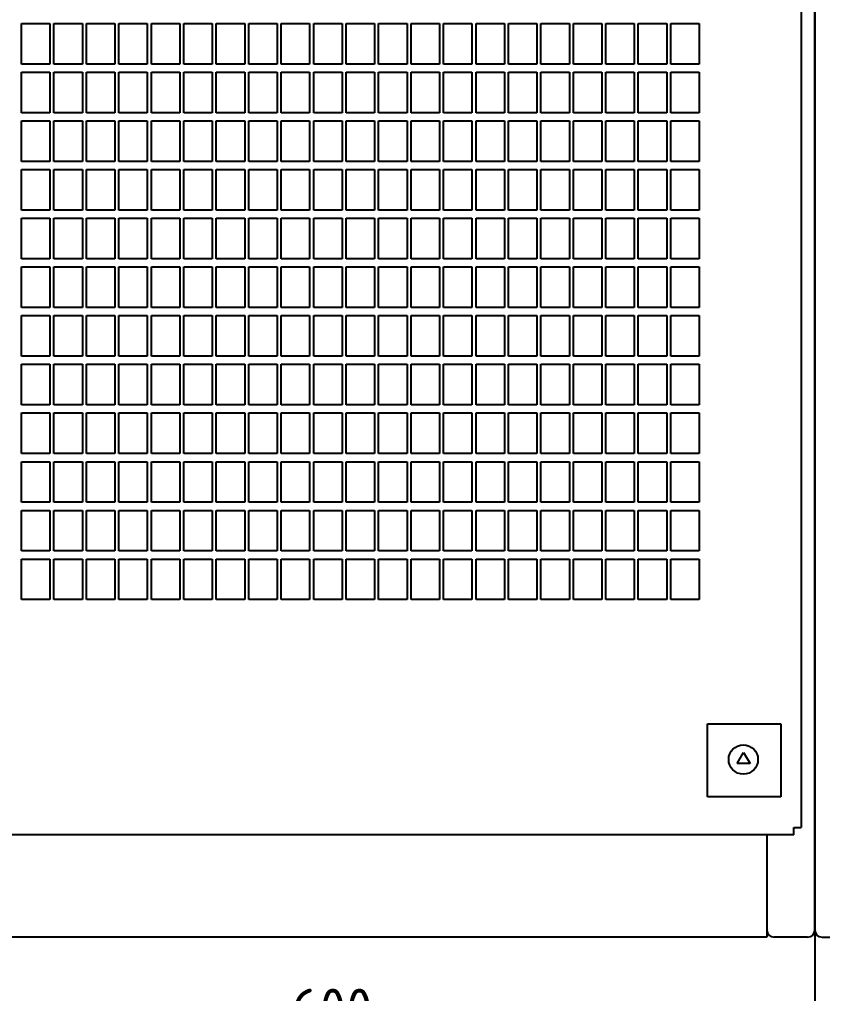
# Model space of a CAD drawing. Header units: inches. Extents: x 0 to 420, y 0 to 297.
# Drawn here: x 115.91 to 155.49, y 102.15 to 150.17 of the extents above; entities that cross this region are included whole.
import ezdxf
from ezdxf.enums import TextEntityAlignment as Align

# ---------------------------------------------------------------- set-up
doc = ezdxf.new("R2010")
doc.units = ezdxf.units.IN
doc.layers.add('Default', color=7, linetype='Continuous')
doc.layers.add('DV1_Default', color=7, linetype='Continuous')
doc.styles.add('SEACAD_seiso_ttf', font='seiso.ttf', dxfattribs={"height": 2})
doc.dimstyles.new('ISO', dxfattribs={"dimtxt": 2, "dimasz": 2, "dimexe": 1, "dimexo": 0, "dimgap": 1, "dimtad": 1, "dimlfac": 12.5, "dimtxsty": 'SEACAD_seiso_ttf', "dimblk1": '_SE_FILLED', "dimblk2": '_SE_FILLED', "dimsah": 1, "dimcen": 1, "dimclrd": 7, "dimclre": 7, "dimclrt": 7, "dimadec": 0, "dimazin": 0, "dimtfac": 1, "dimtmove": 0, "dimatfit": 3, "dimfxl": 1, "dimtolj": 1, "dimarcsym": 0})

# ---------------------------------------------------------------- blocks, each defined once
blk = doc.blocks.new('SE')
at = {"layer": 'Default', "color": 7, "linetype": 'Continuous', "ltscale": 25.4}
for p, q in [((149.818, 111.84), (149.818, 115.449)), ((149.818, 115.449), (153.428, 115.449)), ((153.428, 115.449), (153.428, 111.84)), ((151.275, 113.484), (151.595, 114.032)), ((151.595, 114.032), (151.919, 113.484)), ((151.919, 113.484), (151.275, 113.484)), ((153.428, 111.84), (149.818, 111.84))]:
    blk.add_line(p, q, dxfattribs=at)
blk.add_circle((151.584, 113.683), 0.722, dxfattribs=at)
at = {"layer": 'DV1_Default', "color": 7, "linetype": 'Continuous', "ltscale": 25.4}
for p, q in [((155.109, 105.286), (155.109, 280.566)), ((155.109, 280.566), (155.109, 105.286)), ((154.429, 275.526), (154.429, 110.326)), ((155.109, 105.286), (155.109, 264.566)), ((116.009, 149.966), (117.409, 149.966)), ((116.009, 147.966), (116.009, 149.966)), ((117.409, 149.966), (117.409, 147.966)), ((117.609, 149.966), (119.009, 149.966)), ((117.609, 147.966), (117.609, 149.966)), ((119.009, 149.966), (119.009, 147.966)), ((119.209, 149.966), (120.609, 149.966)), ((119.209, 147.966), (119.209, 149.966)), ((120.609, 149.966), (120.609, 147.966)), ((120.809, 149.966), (122.209, 149.966)), ((120.809, 147.966), (120.809, 149.966)), ((122.209, 149.966), (122.209, 147.966)), ((122.409, 149.966), (123.809, 149.966)), ((122.409, 147.966), (122.409, 149.966)), ((123.809, 149.966), (123.809, 147.966)), ((124.009, 149.966), (125.409, 149.966)), ((124.009, 147.966), (124.009, 149.966)), ((125.409, 149.966), (125.409, 147.966)), ((125.609, 149.966), (127.009, 149.966)), ((125.609, 147.966), (125.609, 149.966)), ((127.009, 149.966), (127.009, 147.966)), ((127.209, 149.966), (128.609, 149.966)), ((127.209, 147.966), (127.209, 149.966)), ((128.609, 149.966), (128.609, 147.966)), ((128.809, 149.966), (130.209, 149.966)), ((128.809, 147.966), (128.809, 149.966)), ((130.209, 149.966), (130.209, 147.966)), ((130.409, 149.966), (131.809, 149.966)), ((130.409, 147.966), (130.409, 149.966)), ((131.809, 149.966), (131.809, 147.966)), ((132.009, 149.966), (133.409, 149.966)), ((132.009, 147.966), (132.009, 149.966)), ((133.409, 149.966), (133.409, 147.966)), ((133.609, 149.966), (135.009, 149.966)), ((133.609, 147.966), (133.609, 149.966)), ((135.009, 149.966), (135.009, 147.966)), ((135.209, 149.966), (136.609, 149.966)), ((135.209, 147.966), (135.209, 149.966)), ((136.609, 149.966), (136.609, 147.966)), ((136.809, 149.966), (138.209, 149.966)), ((136.809, 147.966), (136.809, 149.966)), ((138.209, 149.966), (138.209, 147.966)), ((138.409, 149.966), (139.809, 149.966)), ((138.409, 147.966), (138.409, 149.966)), ((139.809, 149.966), (139.809, 147.966)), ((140.009, 149.966), (141.409, 149.966)), ((140.009, 147.966), (140.009, 149.966)), ((141.409, 149.966), (141.409, 147.966)), ((141.609, 149.966), (143.009, 149.966)), ((141.609, 147.966), (141.609, 149.966)), ((143.009, 149.966), (143.009, 147.966)), ((143.209, 149.966), (144.609, 149.966)), ((143.209, 147.966), (143.209, 149.966)), ((144.609, 149.966), (144.609, 147.966)), ((144.809, 149.966), (146.209, 149.966)), ((144.809, 147.966), (144.809, 149.966)), ((146.209, 149.966), (146.209, 147.966)), ((146.409, 149.966), (147.809, 149.966)), ((146.409, 147.966), (146.409, 149.966)), ((147.809, 149.966), (147.809, 147.966)), ((148.009, 149.966), (149.409, 149.966)), ((148.009, 147.966), (148.009, 149.966)), ((149.409, 149.966), (149.409, 147.966)), ((117.409, 147.966), (116.009, 147.966)), ((119.009, 147.966), (117.609, 147.966)), ((120.609, 147.966), (119.209, 147.966)), ((122.209, 147.966), (120.809, 147.966)), ((123.809, 147.966), (122.409, 147.966)), ((125.409, 147.966), (124.009, 147.966)), ((127.009, 147.966), (125.609, 147.966)), ((128.609, 147.966), (127.209, 147.966)), ((130.209, 147.966), (128.809, 147.966)), ((131.809, 147.966), (130.409, 147.966)), ((133.409, 147.966), (132.009, 147.966)), ((135.009, 147.966), (133.609, 147.966)), ((136.609, 147.966), (135.209, 147.966)), ((138.209, 147.966), (136.809, 147.966)), ((139.809, 147.966), (138.409, 147.966)), ((141.409, 147.966), (140.009, 147.966)), ((143.009, 147.966), (141.609, 147.966)), ((144.609, 147.966), (143.209, 147.966)), ((146.209, 147.966), (144.809, 147.966)), ((147.809, 147.966), (146.409, 147.966)), ((149.409, 147.966), (148.009, 147.966)), ((116.009, 147.566), (117.409, 147.566)), ((116.009, 145.566), (116.009, 147.566)), ((117.409, 147.566), (117.409, 145.566)), ((117.609, 147.566), (119.009, 147.566)), ((117.609, 145.566), (117.609, 147.566)), ((119.009, 147.566), (119.009, 145.566)), ((119.209, 147.566), (120.609, 147.566)), ((119.209, 145.566), (119.209, 147.566)), ((120.609, 147.566), (120.609, 145.566)), ((120.809, 147.566), (122.209, 147.566)), ((120.809, 145.566), (120.809, 147.566)), ((122.209, 147.566), (122.209, 145.566)), ((122.409, 147.566), (123.809, 147.566)), ((122.409, 145.566), (122.409, 147.566)), ((123.809, 147.566), (123.809, 145.566)), ((124.009, 147.566), (125.409, 147.566)), ((124.009, 145.566), (124.009, 147.566)), ((125.409, 147.566), (125.409, 145.566)), ((125.609, 147.566), (127.009, 147.566)), ((125.609, 145.566), (125.609, 147.566)), ((127.009, 147.566), (127.009, 145.566)), ((127.209, 147.566), (128.609, 147.566)), ((127.209, 145.566), (127.209, 147.566)), ((128.609, 147.566), (128.609, 145.566)), ((128.809, 147.566), (130.209, 147.566)), ((128.809, 145.566), (128.809, 147.566)), ((130.209, 147.566), (130.209, 145.566)), ((130.409, 147.566), (131.809, 147.566)), ((130.409, 145.566), (130.409, 147.566)), ((131.809, 147.566), (131.809, 145.566)), ((132.009, 147.566), (133.409, 147.566)), ((132.009, 145.566), (132.009, 147.566)), ((133.409, 147.566), (133.409, 145.566)), ((133.609, 147.566), (135.009, 147.566)), ((133.609, 145.566), (133.609, 147.566)), ((135.009, 147.566), (135.009, 145.566)), ((135.209, 147.566), (136.609, 147.566)), ((135.209, 145.566), (135.209, 147.566)), ((136.609, 147.566), (136.609, 145.566)), ((136.809, 147.566), (138.209, 147.566)), ((136.809, 145.566), (136.809, 147.566)), ((138.209, 147.566), (138.209, 145.566)), ((138.409, 147.566), (139.809, 147.566)), ((138.409, 145.566), (138.409, 147.566)), ((139.809, 147.566), (139.809, 145.566)), ((140.009, 147.566), (141.409, 147.566)), ((140.009, 145.566), (140.009, 147.566)), ((141.409, 147.566), (141.409, 145.566)), ((141.609, 147.566), (143.009, 147.566)), ((141.609, 145.566), (141.609, 147.566)), ((143.009, 147.566), (143.009, 145.566)), ((143.209, 147.566), (144.609, 147.566)), ((143.209, 145.566), (143.209, 147.566)), ((144.609, 147.566), (144.609, 145.566)), ((144.809, 147.566), (146.209, 147.566)), ((144.809, 145.566), (144.809, 147.566)), ((146.209, 147.566), (146.209, 145.566)), ((146.409, 147.566), (147.809, 147.566)), ((146.409, 145.566), (146.409, 147.566)), ((147.809, 147.566), (147.809, 145.566)), ((148.009, 147.566), (149.409, 147.566)), ((148.009, 145.566), (148.009, 147.566)), ((149.409, 147.566), (149.409, 145.566)), ((117.409, 145.566), (116.009, 145.566)), ((119.009, 145.566), (117.609, 145.566)), ((120.609, 145.566), (119.209, 145.566)), ((122.209, 145.566), (120.809, 145.566)), ((123.809, 145.566), (122.409, 145.566)), ((125.409, 145.566), (124.009, 145.566)), ((127.009, 145.566), (125.609, 145.566)), ((128.609, 145.566), (127.209, 145.566)), ((130.209, 145.566), (128.809, 145.566)), ((131.809, 145.566), (130.409, 145.566)), ((133.409, 145.566), (132.009, 145.566)), ((135.009, 145.566), (133.609, 145.566)), ((136.609, 145.566), (135.209, 145.566)), ((138.209, 145.566), (136.809, 145.566)), ((139.809, 145.566), (138.409, 145.566)), ((141.409, 145.566), (140.009, 145.566)), ((143.009, 145.566), (141.609, 145.566)), ((144.609, 145.566), (143.209, 145.566)), ((146.209, 145.566), (144.809, 145.566)), ((147.809, 145.566), (146.409, 145.566)), ((149.409, 145.566), (148.009, 145.566)), ((116.009, 145.166), (117.409, 145.166)), ((116.009, 143.166), (116.009, 145.166)), ((117.409, 145.166), (117.409, 143.166)), ((117.609, 145.166), (119.009, 145.166)), ((117.609, 143.166), (117.609, 145.166)), ((119.009, 145.166), (119.009, 143.166)), ((119.209, 145.166), (120.609, 145.166)), ((119.209, 143.166), (119.209, 145.166)), ((120.609, 145.166), (120.609, 143.166)), ((120.809, 145.166), (122.209, 145.166)), ((120.809, 143.166), (120.809, 145.166)), ((122.209, 145.166), (122.209, 143.166)), ((122.409, 145.166), (123.809, 145.166)), ((122.409, 143.166), (122.409, 145.166)), ((123.809, 145.166), (123.809, 143.166)), ((124.009, 145.166), (125.409, 145.166)), ((124.009, 143.166), (124.009, 145.166)), ((125.409, 145.166), (125.409, 143.166)), ((125.609, 145.166), (127.009, 145.166)), ((125.609, 143.166), (125.609, 145.166)), ((127.009, 145.166), (127.009, 143.166)), ((127.209, 145.166), (128.609, 145.166)), ((127.209, 143.166), (127.209, 145.166)), ((128.609, 145.166), (128.609, 143.166)), ((128.809, 145.166), (130.209, 145.166)), ((128.809, 143.166), (128.809, 145.166)), ((130.209, 145.166), (130.209, 143.166)), ((130.409, 145.166), (131.809, 145.166)), ((130.409, 143.166), (130.409, 145.166)), ((131.809, 145.166), (131.809, 143.166)), ((132.009, 145.166), (133.409, 145.166)), ((132.009, 143.166), (132.009, 145.166)), ((133.409, 145.166), (133.409, 143.166)), ((133.609, 145.166), (135.009, 145.166)), ((133.609, 143.166), (133.609, 145.166)), ((135.009, 145.166), (135.009, 143.166)), ((135.209, 145.166), (136.609, 145.166)), ((135.209, 143.166), (135.209, 145.166)), ((136.609, 145.166), (136.609, 143.166)), ((136.809, 145.166), (138.209, 145.166)), ((136.809, 143.166), (136.809, 145.166)), ((138.209, 145.166), (138.209, 143.166)), ((138.409, 145.166), (139.809, 145.166)), ((138.409, 143.166), (138.409, 145.166)), ((139.809, 145.166), (139.809, 143.166)), ((140.009, 145.166), (141.409, 145.166)), ((140.009, 143.166), (140.009, 145.166)), ((141.409, 145.166), (141.409, 143.166)), ((141.609, 145.166), (143.009, 145.166)), ((141.609, 143.166), (141.609, 145.166)), ((143.009, 145.166), (143.009, 143.166)), ((143.209, 145.166), (144.609, 145.166)), ((143.209, 143.166), (143.209, 145.166)), ((144.609, 145.166), (144.609, 143.166)), ((144.809, 145.166), (146.209, 145.166)), ((144.809, 143.166), (144.809, 145.166)), ((146.209, 145.166), (146.209, 143.166)), ((146.409, 145.166), (147.809, 145.166)), ((146.409, 143.166), (146.409, 145.166)), ((147.809, 145.166), (147.809, 143.166)), ((148.009, 145.166), (149.409, 145.166)), ((148.009, 143.166), (148.009, 145.166)), ((149.409, 145.166), (149.409, 143.166)), ((117.409, 143.166), (116.009, 143.166)), ((119.009, 143.166), (117.609, 143.166)), ((120.609, 143.166), (119.209, 143.166)), ((122.209, 143.166), (120.809, 143.166)), ((123.809, 143.166), (122.409, 143.166)), ((125.409, 143.166), (124.009, 143.166)), ((127.009, 143.166), (125.609, 143.166)), ((128.609, 143.166), (127.209, 143.166)), ((130.209, 143.166), (128.809, 143.166)), ((131.809, 143.166), (130.409, 143.166)), ((133.409, 143.166), (132.009, 143.166)), ((135.009, 143.166), (133.609, 143.166)), ((136.609, 143.166), (135.209, 143.166)), ((138.209, 143.166), (136.809, 143.166)), ((139.809, 143.166), (138.409, 143.166)), ((141.409, 143.166), (140.009, 143.166)), ((143.009, 143.166), (141.609, 143.166)), ((144.609, 143.166), (143.209, 143.166)), ((146.209, 143.166), (144.809, 143.166)), ((147.809, 143.166), (146.409, 143.166)), ((149.409, 143.166), (148.009, 143.166)), ((116.009, 142.766), (117.409, 142.766)), ((116.009, 140.766), (116.009, 142.766)), ((117.409, 142.766), (117.409, 140.766)), ((117.609, 142.766), (119.009, 142.766)), ((117.609, 140.766), (117.609, 142.766)), ((119.009, 142.766), (119.009, 140.766)), ((119.209, 142.766), (120.609, 142.766)), ((119.209, 140.766), (119.209, 142.766)), ((120.609, 142.766), (120.609, 140.766)), ((120.809, 142.766), (122.209, 142.766)), ((120.809, 140.766), (120.809, 142.766)), ((122.209, 142.766), (122.209, 140.766)), ((122.409, 142.766), (123.809, 142.766)), ((122.409, 140.766), (122.409, 142.766)), ((123.809, 142.766), (123.809, 140.766)), ((124.009, 142.766), (125.409, 142.766)), ((124.009, 140.766), (124.009, 142.766)), ((125.409, 142.766), (125.409, 140.766)), ((125.609, 142.766), (127.009, 142.766)), ((125.609, 140.766), (125.609, 142.766)), ((127.009, 142.766), (127.009, 140.766)), ((127.209, 142.766), (128.609, 142.766)), ((127.209, 140.766), (127.209, 142.766)), ((128.609, 142.766), (128.609, 140.766)), ((128.809, 142.766), (130.209, 142.766)), ((128.809, 140.766), (128.809, 142.766)), ((130.209, 142.766), (130.209, 140.766)), ((130.409, 142.766), (131.809, 142.766)), ((130.409, 140.766), (130.409, 142.766)), ((131.809, 142.766), (131.809, 140.766)), ((132.009, 142.766), (133.409, 142.766)), ((132.009, 140.766), (132.009, 142.766)), ((133.409, 142.766), (133.409, 140.766)), ((133.609, 142.766), (135.009, 142.766)), ((133.609, 140.766), (133.609, 142.766)), ((135.009, 142.766), (135.009, 140.766)), ((135.209, 142.766), (136.609, 142.766)), ((135.209, 140.766), (135.209, 142.766)), ((136.609, 142.766), (136.609, 140.766)), ((136.809, 142.766), (138.209, 142.766)), ((136.809, 140.766), (136.809, 142.766)), ((138.209, 142.766), (138.209, 140.766)), ((138.409, 142.766), (139.809, 142.766)), ((138.409, 140.766), (138.409, 142.766)), ((139.809, 142.766), (139.809, 140.766)), ((140.009, 142.766), (141.409, 142.766)), ((140.009, 140.766), (140.009, 142.766)), ((141.409, 142.766), (141.409, 140.766)), ((141.609, 142.766), (143.009, 142.766)), ((141.609, 140.766), (141.609, 142.766)), ((143.009, 142.766), (143.009, 140.766)), ((143.209, 142.766), (144.609, 142.766)), ((143.209, 140.766), (143.209, 142.766)), ((144.609, 142.766), (144.609, 140.766)), ((144.809, 142.766), (146.209, 142.766)), ((144.809, 140.766), (144.809, 142.766)), ((146.209, 142.766), (146.209, 140.766)), ((146.409, 142.766), (147.809, 142.766)), ((146.409, 140.766), (146.409, 142.766)), ((147.809, 142.766), (147.809, 140.766)), ((148.009, 142.766), (149.409, 142.766)), ((148.009, 140.766), (148.009, 142.766)), ((149.409, 142.766), (149.409, 140.766)), ((117.409, 140.766), (116.009, 140.766)), ((119.009, 140.766), (117.609, 140.766)), ((120.609, 140.766), (119.209, 140.766)), ((122.209, 140.766), (120.809, 140.766)), ((123.809, 140.766), (122.409, 140.766)), ((125.409, 140.766), (124.009, 140.766)), ((127.009, 140.766), (125.609, 140.766)), ((128.609, 140.766), (127.209, 140.766)), ((130.209, 140.766), (128.809, 140.766)), ((131.809, 140.766), (130.409, 140.766)), ((133.409, 140.766), (132.009, 140.766)), ((135.009, 140.766), (133.609, 140.766)), ((136.609, 140.766), (135.209, 140.766)), ((138.209, 140.766), (136.809, 140.766)), ((139.809, 140.766), (138.409, 140.766)), ((141.409, 140.766), (140.009, 140.766)), ((143.009, 140.766), (141.609, 140.766)), ((144.609, 140.766), (143.209, 140.766)), ((146.209, 140.766), (144.809, 140.766)), ((147.809, 140.766), (146.409, 140.766)), ((149.409, 140.766), (148.009, 140.766)), ((116.009, 140.366), (117.409, 140.366)), ((116.009, 138.366), (116.009, 140.366)), ((117.409, 140.366), (117.409, 138.366)), ((117.609, 140.366), (119.009, 140.366)), ((117.609, 138.366), (117.609, 140.366)), ((119.009, 140.366), (119.009, 138.366)), ((119.209, 140.366), (120.609, 140.366)), ((119.209, 138.366), (119.209, 140.366)), ((120.609, 140.366), (120.609, 138.366)), ((120.809, 140.366), (122.209, 140.366)), ((120.809, 138.366), (120.809, 140.366)), ((122.209, 140.366), (122.209, 138.366)), ((122.409, 140.366), (123.809, 140.366)), ((122.409, 138.366), (122.409, 140.366)), ((123.809, 140.366), (123.809, 138.366)), ((124.009, 140.366), (125.409, 140.366)), ((124.009, 138.366), (124.009, 140.366)), ((125.409, 140.366), (125.409, 138.366)), ((125.609, 140.366), (127.009, 140.366)), ((125.609, 138.366), (125.609, 140.366)), ((127.009, 140.366), (127.009, 138.366)), ((127.209, 140.366), (128.609, 140.366)), ((127.209, 138.366), (127.209, 140.366)), ((128.609, 140.366), (128.609, 138.366)), ((128.809, 140.366), (130.209, 140.366)), ((128.809, 138.366), (128.809, 140.366)), ((130.209, 140.366), (130.209, 138.366)), ((130.409, 140.366), (131.809, 140.366)), ((130.409, 138.366), (130.409, 140.366)), ((131.809, 140.366), (131.809, 138.366)), ((132.009, 140.366), (133.409, 140.366)), ((132.009, 138.366), (132.009, 140.366)), ((133.409, 140.366), (133.409, 138.366)), ((133.609, 140.366), (135.009, 140.366)), ((133.609, 138.366), (133.609, 140.366)), ((135.009, 140.366), (135.009, 138.366)), ((135.209, 140.366), (136.609, 140.366)), ((135.209, 138.366), (135.209, 140.366)), ((136.609, 140.366), (136.609, 138.366)), ((136.809, 140.366), (138.209, 140.366)), ((136.809, 138.366), (136.809, 140.366)), ((138.209, 140.366), (138.209, 138.366)), ((138.409, 140.366), (139.809, 140.366)), ((138.409, 138.366), (138.409, 140.366)), ((139.809, 140.366), (139.809, 138.366)), ((140.009, 140.366), (141.409, 140.366)), ((140.009, 138.366), (140.009, 140.366)), ((141.409, 140.366), (141.409, 138.366)), ((141.609, 140.366), (143.009, 140.366)), ((141.609, 138.366), (141.609, 140.366)), ((143.009, 140.366), (143.009, 138.366)), ((143.209, 140.366), (144.609, 140.366)), ((143.209, 138.366), (143.209, 140.366)), ((144.609, 140.366), (144.609, 138.366)), ((144.809, 140.366), (146.209, 140.366)), ((144.809, 138.366), (144.809, 140.366)), ((146.209, 140.366), (146.209, 138.366)), ((146.409, 140.366), (147.809, 140.366)), ((146.409, 138.366), (146.409, 140.366)), ((147.809, 140.366), (147.809, 138.366)), ((148.009, 140.366), (149.409, 140.366)), ((148.009, 138.366), (148.009, 140.366)), ((149.409, 140.366), (149.409, 138.366)), ((117.409, 138.366), (116.009, 138.366)), ((119.009, 138.366), (117.609, 138.366)), ((120.609, 138.366), (119.209, 138.366)), ((122.209, 138.366), (120.809, 138.366)), ((123.809, 138.366), (122.409, 138.366)), ((125.409, 138.366), (124.009, 138.366)), ((127.009, 138.366), (125.609, 138.366)), ((128.609, 138.366), (127.209, 138.366)), ((130.209, 138.366), (128.809, 138.366)), ((131.809, 138.366), (130.409, 138.366)), ((133.409, 138.366), (132.009, 138.366)), ((135.009, 138.366), (133.609, 138.366)), ((136.609, 138.366), (135.209, 138.366)), ((138.209, 138.366), (136.809, 138.366)), ((139.809, 138.366), (138.409, 138.366)), ((141.409, 138.366), (140.009, 138.366)), ((143.009, 138.366), (141.609, 138.366)), ((144.609, 138.366), (143.209, 138.366)), ((146.209, 138.366), (144.809, 138.366)), ((147.809, 138.366), (146.409, 138.366)), ((149.409, 138.366), (148.009, 138.366)), ((116.009, 137.966), (117.409, 137.966)), ((116.009, 135.966), (116.009, 137.966)), ((117.409, 137.966), (117.409, 135.966)), ((117.609, 137.966), (119.009, 137.966)), ((117.609, 135.966), (117.609, 137.966)), ((119.009, 137.966), (119.009, 135.966)), ((119.209, 137.966), (120.609, 137.966)), ((119.209, 135.966), (119.209, 137.966)), ((120.609, 137.966), (120.609, 135.966)), ((120.809, 137.966), (122.209, 137.966)), ((120.809, 135.966), (120.809, 137.966)), ((122.209, 137.966), (122.209, 135.966)), ((122.409, 137.966), (123.809, 137.966)), ((122.409, 135.966), (122.409, 137.966)), ((123.809, 137.966), (123.809, 135.966)), ((124.009, 137.966), (125.409, 137.966)), ((124.009, 135.966), (124.009, 137.966)), ((125.409, 137.966), (125.409, 135.966)), ((125.609, 137.966), (127.009, 137.966)), ((125.609, 135.966), (125.609, 137.966)), ((127.009, 137.966), (127.009, 135.966)), ((127.209, 137.966), (128.609, 137.966)), ((127.209, 135.966), (127.209, 137.966)), ((128.609, 137.966), (128.609, 135.966)), ((128.809, 137.966), (130.209, 137.966)), ((128.809, 135.966), (128.809, 137.966)), ((130.209, 137.966), (130.209, 135.966)), ((130.409, 137.966), (131.809, 137.966)), ((130.409, 135.966), (130.409, 137.966)), ((131.809, 137.966), (131.809, 135.966)), ((132.009, 137.966), (133.409, 137.966)), ((132.009, 135.966), (132.009, 137.966)), ((133.409, 137.966), (133.409, 135.966)), ((133.609, 137.966), (135.009, 137.966)), ((133.609, 135.966), (133.609, 137.966)), ((135.009, 137.966), (135.009, 135.966)), ((135.209, 137.966), (136.609, 137.966)), ((135.209, 135.966), (135.209, 137.966)), ((136.609, 137.966), (136.609, 135.966)), ((136.809, 137.966), (138.209, 137.966)), ((136.809, 135.966), (136.809, 137.966)), ((138.209, 137.966), (138.209, 135.966)), ((138.409, 137.966), (139.809, 137.966)), ((138.409, 135.966), (138.409, 137.966)), ((139.809, 137.966), (139.809, 135.966)), ((140.009, 137.966), (141.409, 137.966)), ((140.009, 135.966), (140.009, 137.966)), ((141.409, 137.966), (141.409, 135.966)), ((141.609, 137.966), (143.009, 137.966)), ((141.609, 135.966), (141.609, 137.966)), ((143.009, 137.966), (143.009, 135.966)), ((143.209, 137.966), (144.609, 137.966)), ((143.209, 135.966), (143.209, 137.966)), ((144.609, 137.966), (144.609, 135.966)), ((144.809, 137.966), (146.209, 137.966)), ((144.809, 135.966), (144.809, 137.966)), ((146.209, 137.966), (146.209, 135.966)), ((146.409, 137.966), (147.809, 137.966)), ((146.409, 135.966), (146.409, 137.966)), ((147.809, 137.966), (147.809, 135.966)), ((148.009, 137.966), (149.409, 137.966)), ((148.009, 135.966), (148.009, 137.966)), ((149.409, 137.966), (149.409, 135.966)), ((117.409, 135.966), (116.009, 135.966)), ((119.009, 135.966), (117.609, 135.966)), ((120.609, 135.966), (119.209, 135.966)), ((122.209, 135.966), (120.809, 135.966)), ((123.809, 135.966), (122.409, 135.966)), ((125.409, 135.966), (124.009, 135.966)), ((127.009, 135.966), (125.609, 135.966)), ((128.609, 135.966), (127.209, 135.966)), ((130.209, 135.966), (128.809, 135.966)), ((131.809, 135.966), (130.409, 135.966)), ((133.409, 135.966), (132.009, 135.966)), ((135.009, 135.966), (133.609, 135.966)), ((136.609, 135.966), (135.209, 135.966)), ((138.209, 135.966), (136.809, 135.966)), ((139.809, 135.966), (138.409, 135.966)), ((141.409, 135.966), (140.009, 135.966)), ((143.009, 135.966), (141.609, 135.966)), ((144.609, 135.966), (143.209, 135.966)), ((146.209, 135.966), (144.809, 135.966)), ((147.809, 135.966), (146.409, 135.966)), ((149.409, 135.966), (148.009, 135.966)), ((116.009, 135.566), (117.409, 135.566)), ((116.009, 133.566), (116.009, 135.566)), ((117.409, 135.566), (117.409, 133.566)), ((117.609, 135.566), (119.009, 135.566)), ((117.609, 133.566), (117.609, 135.566)), ((119.009, 135.566), (119.009, 133.566)), ((119.209, 135.566), (120.609, 135.566)), ((119.209, 133.566), (119.209, 135.566)), ((120.609, 135.566), (120.609, 133.566)), ((120.809, 135.566), (122.209, 135.566)), ((120.809, 133.566), (120.809, 135.566)), ((122.209, 135.566), (122.209, 133.566)), ((122.409, 135.566), (123.809, 135.566)), ((122.409, 133.566), (122.409, 135.566)), ((123.809, 135.566), (123.809, 133.566)), ((124.009, 135.566), (125.409, 135.566)), ((124.009, 133.566), (124.009, 135.566)), ((125.409, 135.566), (125.409, 133.566)), ((125.609, 135.566), (127.009, 135.566)), ((125.609, 133.566), (125.609, 135.566)), ((127.009, 135.566), (127.009, 133.566)), ((127.209, 135.566), (128.609, 135.566)), ((127.209, 133.566), (127.209, 135.566)), ((128.609, 135.566), (128.609, 133.566)), ((128.809, 135.566), (130.209, 135.566)), ((128.809, 133.566), (128.809, 135.566)), ((130.209, 135.566), (130.209, 133.566)), ((130.409, 135.566), (131.809, 135.566)), ((130.409, 133.566), (130.409, 135.566)), ((131.809, 135.566), (131.809, 133.566)), ((132.009, 135.566), (133.409, 135.566)), ((132.009, 133.566), (132.009, 135.566)), ((133.409, 135.566), (133.409, 133.566)), ((133.609, 135.566), (135.009, 135.566)), ((133.609, 133.566), (133.609, 135.566)), ((135.009, 135.566), (135.009, 133.566)), ((135.209, 135.566), (136.609, 135.566)), ((135.209, 133.566), (135.209, 135.566)), ((136.609, 135.566), (136.609, 133.566)), ((136.809, 135.566), (138.209, 135.566)), ((136.809, 133.566), (136.809, 135.566)), ((138.209, 135.566), (138.209, 133.566)), ((138.409, 135.566), (139.809, 135.566)), ((138.409, 133.566), (138.409, 135.566)), ((139.809, 135.566), (139.809, 133.566)), ((140.009, 135.566), (141.409, 135.566)), ((140.009, 133.566), (140.009, 135.566)), ((141.409, 135.566), (141.409, 133.566)), ((141.609, 135.566), (143.009, 135.566)), ((141.609, 133.566), (141.609, 135.566)), ((143.009, 135.566), (143.009, 133.566)), ((143.209, 135.566), (144.609, 135.566)), ((143.209, 133.566), (143.209, 135.566)), ((144.609, 135.566), (144.609, 133.566)), ((144.809, 135.566), (146.209, 135.566)), ((144.809, 133.566), (144.809, 135.566)), ((146.209, 135.566), (146.209, 133.566)), ((146.409, 135.566), (147.809, 135.566)), ((146.409, 133.566), (146.409, 135.566)), ((147.809, 135.566), (147.809, 133.566)), ((148.009, 135.566), (149.409, 135.566)), ((148.009, 133.566), (148.009, 135.566)), ((149.409, 135.566), (149.409, 133.566)), ((117.409, 133.566), (116.009, 133.566)), ((119.009, 133.566), (117.609, 133.566)), ((120.609, 133.566), (119.209, 133.566)), ((122.209, 133.566), (120.809, 133.566)), ((123.809, 133.566), (122.409, 133.566)), ((125.409, 133.566), (124.009, 133.566)), ((127.009, 133.566), (125.609, 133.566)), ((128.609, 133.566), (127.209, 133.566)), ((130.209, 133.566), (128.809, 133.566)), ((131.809, 133.566), (130.409, 133.566)), ((133.409, 133.566), (132.009, 133.566)), ((135.009, 133.566), (133.609, 133.566)), ((136.609, 133.566), (135.209, 133.566)), ((138.209, 133.566), (136.809, 133.566)), ((139.809, 133.566), (138.409, 133.566)), ((141.409, 133.566), (140.009, 133.566)), ((143.009, 133.566), (141.609, 133.566)), ((144.609, 133.566), (143.209, 133.566)), ((146.209, 133.566), (144.809, 133.566)), ((147.809, 133.566), (146.409, 133.566)), ((149.409, 133.566), (148.009, 133.566)), ((116.009, 133.166), (117.409, 133.166)), ((116.009, 131.166), (116.009, 133.166)), ((117.409, 133.166), (117.409, 131.166)), ((117.609, 133.166), (119.009, 133.166)), ((117.609, 131.166), (117.609, 133.166)), ((119.009, 133.166), (119.009, 131.166)), ((119.209, 133.166), (120.609, 133.166)), ((119.209, 131.166), (119.209, 133.166)), ((120.609, 133.166), (120.609, 131.166)), ((120.809, 133.166), (122.209, 133.166)), ((120.809, 131.166), (120.809, 133.166)), ((122.209, 133.166), (122.209, 131.166)), ((122.409, 133.166), (123.809, 133.166)), ((122.409, 131.166), (122.409, 133.166)), ((123.809, 133.166), (123.809, 131.166)), ((124.009, 133.166), (125.409, 133.166)), ((124.009, 131.166), (124.009, 133.166)), ((125.409, 133.166), (125.409, 131.166)), ((125.609, 133.166), (127.009, 133.166)), ((125.609, 131.166), (125.609, 133.166)), ((127.009, 133.166), (127.009, 131.166)), ((127.209, 133.166), (128.609, 133.166)), ((127.209, 131.166), (127.209, 133.166)), ((128.609, 133.166), (128.609, 131.166)), ((128.809, 133.166), (130.209, 133.166)), ((128.809, 131.166), (128.809, 133.166)), ((130.209, 133.166), (130.209, 131.166)), ((130.409, 133.166), (131.809, 133.166)), ((130.409, 131.166), (130.409, 133.166)), ((131.809, 133.166), (131.809, 131.166)), ((132.009, 133.166), (133.409, 133.166)), ((132.009, 131.166), (132.009, 133.166)), ((133.409, 133.166), (133.409, 131.166)), ((133.609, 133.166), (135.009, 133.166)), ((133.609, 131.166), (133.609, 133.166)), ((135.009, 133.166), (135.009, 131.166)), ((135.209, 133.166), (136.609, 133.166)), ((135.209, 131.166), (135.209, 133.166)), ((136.609, 133.166), (136.609, 131.166)), ((136.809, 133.166), (138.209, 133.166)), ((136.809, 131.166), (136.809, 133.166)), ((138.209, 133.166), (138.209, 131.166)), ((138.409, 133.166), (139.809, 133.166)), ((138.409, 131.166), (138.409, 133.166)), ((139.809, 133.166), (139.809, 131.166)), ((140.009, 133.166), (141.409, 133.166)), ((140.009, 131.166), (140.009, 133.166)), ((141.409, 133.166), (141.409, 131.166)), ((141.609, 133.166), (143.009, 133.166)), ((141.609, 131.166), (141.609, 133.166)), ((143.009, 133.166), (143.009, 131.166)), ((143.209, 133.166), (144.609, 133.166)), ((143.209, 131.166), (143.209, 133.166)), ((144.609, 133.166), (144.609, 131.166)), ((144.809, 133.166), (146.209, 133.166)), ((144.809, 131.166), (144.809, 133.166)), ((146.209, 133.166), (146.209, 131.166)), ((146.409, 133.166), (147.809, 133.166)), ((146.409, 131.166), (146.409, 133.166)), ((147.809, 133.166), (147.809, 131.166)), ((148.009, 133.166), (149.409, 133.166)), ((148.009, 131.166), (148.009, 133.166)), ((149.409, 133.166), (149.409, 131.166)), ((117.409, 131.166), (116.009, 131.166)), ((119.009, 131.166), (117.609, 131.166)), ((120.609, 131.166), (119.209, 131.166)), ((122.209, 131.166), (120.809, 131.166)), ((123.809, 131.166), (122.409, 131.166)), ((125.409, 131.166), (124.009, 131.166)), ((127.009, 131.166), (125.609, 131.166)), ((128.609, 131.166), (127.209, 131.166)), ((130.209, 131.166), (128.809, 131.166)), ((131.809, 131.166), (130.409, 131.166)), ((133.409, 131.166), (132.009, 131.166)), ((135.009, 131.166), (133.609, 131.166)), ((136.609, 131.166), (135.209, 131.166)), ((138.209, 131.166), (136.809, 131.166)), ((139.809, 131.166), (138.409, 131.166)), ((141.409, 131.166), (140.009, 131.166)), ((143.009, 131.166), (141.609, 131.166)), ((144.609, 131.166), (143.209, 131.166)), ((146.209, 131.166), (144.809, 131.166)), ((147.809, 131.166), (146.409, 131.166)), ((149.409, 131.166), (148.009, 131.166)), ((116.009, 130.766), (117.409, 130.766)), ((116.009, 128.766), (116.009, 130.766)), ((117.409, 130.766), (117.409, 128.766)), ((117.609, 130.766), (119.009, 130.766)), ((117.609, 128.766), (117.609, 130.766)), ((119.009, 130.766), (119.009, 128.766)), ((119.209, 130.766), (120.609, 130.766)), ((119.209, 128.766), (119.209, 130.766)), ((120.609, 130.766), (120.609, 128.766)), ((120.809, 130.766), (122.209, 130.766)), ((120.809, 128.766), (120.809, 130.766)), ((122.209, 130.766), (122.209, 128.766)), ((122.409, 130.766), (123.809, 130.766)), ((122.409, 128.766), (122.409, 130.766)), ((123.809, 130.766), (123.809, 128.766)), ((124.009, 130.766), (125.409, 130.766)), ((124.009, 128.766), (124.009, 130.766)), ((125.409, 130.766), (125.409, 128.766)), ((125.609, 130.766), (127.009, 130.766)), ((125.609, 128.766), (125.609, 130.766)), ((127.009, 130.766), (127.009, 128.766)), ((127.209, 130.766), (128.609, 130.766)), ((127.209, 128.766), (127.209, 130.766)), ((128.609, 130.766), (128.609, 128.766)), ((128.809, 130.766), (130.209, 130.766)), ((128.809, 128.766), (128.809, 130.766)), ((130.209, 130.766), (130.209, 128.766)), ((130.409, 130.766), (131.809, 130.766)), ((130.409, 128.766), (130.409, 130.766)), ((131.809, 130.766), (131.809, 128.766)), ((132.009, 130.766), (133.409, 130.766)), ((132.009, 128.766), (132.009, 130.766)), ((133.409, 130.766), (133.409, 128.766)), ((133.609, 130.766), (135.009, 130.766)), ((133.609, 128.766), (133.609, 130.766)), ((135.009, 130.766), (135.009, 128.766)), ((135.209, 130.766), (136.609, 130.766)), ((135.209, 128.766), (135.209, 130.766)), ((136.609, 130.766), (136.609, 128.766)), ((136.809, 130.766), (138.209, 130.766)), ((136.809, 128.766), (136.809, 130.766)), ((138.209, 130.766), (138.209, 128.766)), ((138.409, 130.766), (139.809, 130.766)), ((138.409, 128.766), (138.409, 130.766)), ((139.809, 130.766), (139.809, 128.766)), ((140.009, 130.766), (141.409, 130.766)), ((140.009, 128.766), (140.009, 130.766)), ((141.409, 130.766), (141.409, 128.766)), ((141.609, 130.766), (143.009, 130.766)), ((141.609, 128.766), (141.609, 130.766)), ((143.009, 130.766), (143.009, 128.766)), ((143.209, 130.766), (144.609, 130.766)), ((143.209, 128.766), (143.209, 130.766)), ((144.609, 130.766), (144.609, 128.766)), ((144.809, 130.766), (146.209, 130.766)), ((144.809, 128.766), (144.809, 130.766)), ((146.209, 130.766), (146.209, 128.766)), ((146.409, 130.766), (147.809, 130.766)), ((146.409, 128.766), (146.409, 130.766)), ((147.809, 130.766), (147.809, 128.766)), ((148.009, 130.766), (149.409, 130.766)), ((148.009, 128.766), (148.009, 130.766)), ((149.409, 130.766), (149.409, 128.766)), ((117.409, 128.766), (116.009, 128.766)), ((119.009, 128.766), (117.609, 128.766)), ((120.609, 128.766), (119.209, 128.766)), ((122.209, 128.766), (120.809, 128.766)), ((123.809, 128.766), (122.409, 128.766)), ((125.409, 128.766), (124.009, 128.766)), ((127.009, 128.766), (125.609, 128.766)), ((128.609, 128.766), (127.209, 128.766)), ((130.209, 128.766), (128.809, 128.766)), ((131.809, 128.766), (130.409, 128.766)), ((133.409, 128.766), (132.009, 128.766)), ((135.009, 128.766), (133.609, 128.766)), ((136.609, 128.766), (135.209, 128.766)), ((138.209, 128.766), (136.809, 128.766)), ((139.809, 128.766), (138.409, 128.766)), ((141.409, 128.766), (140.009, 128.766)), ((143.009, 128.766), (141.609, 128.766)), ((144.609, 128.766), (143.209, 128.766)), ((146.209, 128.766), (144.809, 128.766)), ((147.809, 128.766), (146.409, 128.766)), ((149.409, 128.766), (148.009, 128.766)), ((116.009, 128.366), (117.409, 128.366)), ((116.009, 126.366), (116.009, 128.366)), ((117.409, 128.366), (117.409, 126.366)), ((117.609, 128.366), (119.009, 128.366)), ((117.609, 126.366), (117.609, 128.366)), ((119.009, 128.366), (119.009, 126.366)), ((119.209, 128.366), (120.609, 128.366)), ((119.209, 126.366), (119.209, 128.366)), ((120.609, 128.366), (120.609, 126.366)), ((120.809, 128.366), (122.209, 128.366)), ((120.809, 126.366), (120.809, 128.366)), ((122.209, 128.366), (122.209, 126.366)), ((122.409, 128.366), (123.809, 128.366)), ((122.409, 126.366), (122.409, 128.366)), ((123.809, 128.366), (123.809, 126.366)), ((124.009, 128.366), (125.409, 128.366)), ((124.009, 126.366), (124.009, 128.366)), ((125.409, 128.366), (125.409, 126.366)), ((125.609, 128.366), (127.009, 128.366)), ((125.609, 126.366), (125.609, 128.366)), ((127.009, 128.366), (127.009, 126.366)), ((127.209, 128.366), (128.609, 128.366)), ((127.209, 126.366), (127.209, 128.366)), ((128.609, 128.366), (128.609, 126.366)), ((128.809, 128.366), (130.209, 128.366)), ((128.809, 126.366), (128.809, 128.366)), ((130.209, 128.366), (130.209, 126.366)), ((130.409, 128.366), (131.809, 128.366)), ((130.409, 126.366), (130.409, 128.366)), ((131.809, 128.366), (131.809, 126.366)), ((132.009, 128.366), (133.409, 128.366)), ((132.009, 126.366), (132.009, 128.366)), ((133.409, 128.366), (133.409, 126.366)), ((133.609, 128.366), (135.009, 128.366)), ((133.609, 126.366), (133.609, 128.366)), ((135.009, 128.366), (135.009, 126.366)), ((135.209, 128.366), (136.609, 128.366)), ((135.209, 126.366), (135.209, 128.366)), ((136.609, 128.366), (136.609, 126.366)), ((136.809, 128.366), (138.209, 128.366)), ((136.809, 126.366), (136.809, 128.366)), ((138.209, 128.366), (138.209, 126.366)), ((138.409, 128.366), (139.809, 128.366)), ((138.409, 126.366), (138.409, 128.366)), ((139.809, 128.366), (139.809, 126.366)), ((140.009, 128.366), (141.409, 128.366)), ((140.009, 126.366), (140.009, 128.366)), ((141.409, 128.366), (141.409, 126.366)), ((141.609, 128.366), (143.009, 128.366)), ((141.609, 126.366), (141.609, 128.366)), ((143.009, 128.366), (143.009, 126.366)), ((143.209, 128.366), (144.609, 128.366)), ((143.209, 126.366), (143.209, 128.366)), ((144.609, 128.366), (144.609, 126.366)), ((144.809, 128.366), (146.209, 128.366)), ((144.809, 126.366), (144.809, 128.366)), ((146.209, 128.366), (146.209, 126.366)), ((146.409, 128.366), (147.809, 128.366)), ((146.409, 126.366), (146.409, 128.366)), ((147.809, 128.366), (147.809, 126.366)), ((148.009, 128.366), (149.409, 128.366)), ((148.009, 126.366), (148.009, 128.366)), ((149.409, 128.366), (149.409, 126.366)), ((117.409, 126.366), (116.009, 126.366)), ((119.009, 126.366), (117.609, 126.366)), ((120.609, 126.366), (119.209, 126.366)), ((122.209, 126.366), (120.809, 126.366)), ((123.809, 126.366), (122.409, 126.366)), ((125.409, 126.366), (124.009, 126.366)), ((127.009, 126.366), (125.609, 126.366)), ((128.609, 126.366), (127.209, 126.366)), ((130.209, 126.366), (128.809, 126.366)), ((131.809, 126.366), (130.409, 126.366)), ((133.409, 126.366), (132.009, 126.366)), ((135.009, 126.366), (133.609, 126.366)), ((136.609, 126.366), (135.209, 126.366)), ((138.209, 126.366), (136.809, 126.366)), ((139.809, 126.366), (138.409, 126.366)), ((141.409, 126.366), (140.009, 126.366)), ((143.009, 126.366), (141.609, 126.366)), ((144.609, 126.366), (143.209, 126.366)), ((146.209, 126.366), (144.809, 126.366)), ((147.809, 126.366), (146.409, 126.366)), ((149.409, 126.366), (148.009, 126.366)), ((116.009, 125.966), (117.409, 125.966)), ((116.009, 123.966), (116.009, 125.966)), ((117.409, 125.966), (117.409, 123.966)), ((117.609, 125.966), (119.009, 125.966)), ((117.609, 123.966), (117.609, 125.966)), ((119.009, 125.966), (119.009, 123.966)), ((119.209, 125.966), (120.609, 125.966)), ((119.209, 123.966), (119.209, 125.966)), ((120.609, 125.966), (120.609, 123.966)), ((120.809, 125.966), (122.209, 125.966)), ((120.809, 123.966), (120.809, 125.966)), ((122.209, 125.966), (122.209, 123.966)), ((122.409, 125.966), (123.809, 125.966)), ((122.409, 123.966), (122.409, 125.966)), ((123.809, 125.966), (123.809, 123.966)), ((124.009, 125.966), (125.409, 125.966)), ((124.009, 123.966), (124.009, 125.966)), ((125.409, 125.966), (125.409, 123.966)), ((125.609, 125.966), (127.009, 125.966)), ((125.609, 123.966), (125.609, 125.966)), ((127.009, 125.966), (127.009, 123.966)), ((127.209, 125.966), (128.609, 125.966)), ((127.209, 123.966), (127.209, 125.966)), ((128.609, 125.966), (128.609, 123.966)), ((128.809, 125.966), (130.209, 125.966)), ((128.809, 123.966), (128.809, 125.966)), ((130.209, 125.966), (130.209, 123.966)), ((130.409, 125.966), (131.809, 125.966)), ((130.409, 123.966), (130.409, 125.966)), ((131.809, 125.966), (131.809, 123.966)), ((132.009, 125.966), (133.409, 125.966)), ((132.009, 123.966), (132.009, 125.966)), ((133.409, 125.966), (133.409, 123.966)), ((133.609, 125.966), (135.009, 125.966)), ((133.609, 123.966), (133.609, 125.966)), ((135.009, 125.966), (135.009, 123.966)), ((135.209, 125.966), (136.609, 125.966)), ((135.209, 123.966), (135.209, 125.966)), ((136.609, 125.966), (136.609, 123.966)), ((136.809, 125.966), (138.209, 125.966)), ((136.809, 123.966), (136.809, 125.966)), ((138.209, 125.966), (138.209, 123.966)), ((138.409, 125.966), (139.809, 125.966)), ((138.409, 123.966), (138.409, 125.966)), ((139.809, 125.966), (139.809, 123.966)), ((140.009, 125.966), (141.409, 125.966)), ((140.009, 123.966), (140.009, 125.966)), ((141.409, 125.966), (141.409, 123.966)), ((141.609, 125.966), (143.009, 125.966)), ((141.609, 123.966), (141.609, 125.966)), ((143.009, 125.966), (143.009, 123.966)), ((143.209, 125.966), (144.609, 125.966)), ((143.209, 123.966), (143.209, 125.966)), ((144.609, 125.966), (144.609, 123.966)), ((144.809, 125.966), (146.209, 125.966)), ((144.809, 123.966), (144.809, 125.966)), ((146.209, 125.966), (146.209, 123.966)), ((146.409, 125.966), (147.809, 125.966)), ((146.409, 123.966), (146.409, 125.966)), ((147.809, 125.966), (147.809, 123.966)), ((148.009, 125.966), (149.409, 125.966)), ((148.009, 123.966), (148.009, 125.966)), ((149.409, 125.966), (149.409, 123.966)), ((117.409, 123.966), (116.009, 123.966)), ((119.009, 123.966), (117.609, 123.966)), ((120.609, 123.966), (119.209, 123.966)), ((122.209, 123.966), (120.809, 123.966)), ((123.809, 123.966), (122.409, 123.966)), ((125.409, 123.966), (124.009, 123.966)), ((127.009, 123.966), (125.609, 123.966)), ((128.609, 123.966), (127.209, 123.966)), ((130.209, 123.966), (128.809, 123.966)), ((131.809, 123.966), (130.409, 123.966)), ((133.409, 123.966), (132.009, 123.966)), ((135.009, 123.966), (133.609, 123.966)), ((136.609, 123.966), (135.209, 123.966)), ((138.209, 123.966), (136.809, 123.966)), ((139.809, 123.966), (138.409, 123.966)), ((141.409, 123.966), (140.009, 123.966)), ((143.009, 123.966), (141.609, 123.966)), ((144.609, 123.966), (143.209, 123.966)), ((146.209, 123.966), (144.809, 123.966)), ((147.809, 123.966), (146.409, 123.966)), ((149.409, 123.966), (148.009, 123.966)), ((116.009, 123.566), (117.409, 123.566)), ((116.009, 121.566), (116.009, 123.566)), ((117.409, 123.566), (117.409, 121.566)), ((117.609, 123.566), (119.009, 123.566)), ((117.609, 121.566), (117.609, 123.566)), ((119.009, 123.566), (119.009, 121.566)), ((119.209, 123.566), (120.609, 123.566)), ((119.209, 121.566), (119.209, 123.566)), ((120.609, 123.566), (120.609, 121.566)), ((120.809, 123.566), (122.209, 123.566)), ((120.809, 121.566), (120.809, 123.566)), ((122.209, 123.566), (122.209, 121.566)), ((122.409, 123.566), (123.809, 123.566)), ((122.409, 121.566), (122.409, 123.566)), ((123.809, 123.566), (123.809, 121.566)), ((124.009, 123.566), (125.409, 123.566)), ((124.009, 121.566), (124.009, 123.566)), ((125.409, 123.566), (125.409, 121.566)), ((125.609, 123.566), (127.009, 123.566)), ((125.609, 121.566), (125.609, 123.566)), ((127.009, 123.566), (127.009, 121.566)), ((127.209, 123.566), (128.609, 123.566)), ((127.209, 121.566), (127.209, 123.566)), ((128.609, 123.566), (128.609, 121.566)), ((128.809, 123.566), (130.209, 123.566)), ((128.809, 121.566), (128.809, 123.566)), ((130.209, 123.566), (130.209, 121.566)), ((130.409, 123.566), (131.809, 123.566)), ((130.409, 121.566), (130.409, 123.566)), ((131.809, 123.566), (131.809, 121.566)), ((132.009, 123.566), (133.409, 123.566)), ((132.009, 121.566), (132.009, 123.566)), ((133.409, 123.566), (133.409, 121.566)), ((133.609, 123.566), (135.009, 123.566)), ((133.609, 121.566), (133.609, 123.566)), ((135.009, 123.566), (135.009, 121.566)), ((135.209, 123.566), (136.609, 123.566)), ((135.209, 121.566), (135.209, 123.566)), ((136.609, 123.566), (136.609, 121.566)), ((136.809, 123.566), (138.209, 123.566)), ((136.809, 121.566), (136.809, 123.566)), ((138.209, 123.566), (138.209, 121.566)), ((138.409, 123.566), (139.809, 123.566)), ((138.409, 121.566), (138.409, 123.566)), ((139.809, 123.566), (139.809, 121.566)), ((140.009, 123.566), (141.409, 123.566)), ((140.009, 121.566), (140.009, 123.566)), ((141.409, 123.566), (141.409, 121.566)), ((141.609, 123.566), (143.009, 123.566)), ((141.609, 121.566), (141.609, 123.566)), ((143.009, 123.566), (143.009, 121.566)), ((143.209, 123.566), (144.609, 123.566)), ((143.209, 121.566), (143.209, 123.566)), ((144.609, 123.566), (144.609, 121.566)), ((144.809, 123.566), (146.209, 123.566)), ((144.809, 121.566), (144.809, 123.566)), ((146.209, 123.566), (146.209, 121.566)), ((146.409, 123.566), (147.809, 123.566)), ((146.409, 121.566), (146.409, 123.566)), ((147.809, 123.566), (147.809, 121.566)), ((148.009, 123.566), (149.409, 123.566)), ((148.009, 121.566), (148.009, 123.566)), ((149.409, 123.566), (149.409, 121.566)), ((117.409, 121.566), (116.009, 121.566)), ((119.009, 121.566), (117.609, 121.566)), ((120.609, 121.566), (119.209, 121.566)), ((122.209, 121.566), (120.809, 121.566)), ((123.809, 121.566), (122.409, 121.566)), ((125.409, 121.566), (124.009, 121.566)), ((127.009, 121.566), (125.609, 121.566)), ((128.609, 121.566), (127.209, 121.566)), ((130.209, 121.566), (128.809, 121.566)), ((131.809, 121.566), (130.409, 121.566)), ((133.409, 121.566), (132.009, 121.566)), ((135.009, 121.566), (133.609, 121.566)), ((136.609, 121.566), (135.209, 121.566)), ((138.209, 121.566), (136.809, 121.566)), ((139.809, 121.566), (138.409, 121.566)), ((141.409, 121.566), (140.009, 121.566)), ((143.009, 121.566), (141.609, 121.566)), ((144.609, 121.566), (143.209, 121.566)), ((146.209, 121.566), (144.809, 121.566)), ((147.809, 121.566), (146.409, 121.566)), ((149.409, 121.566), (148.009, 121.566)), ((154.069, 109.966), (108.149, 109.966)), ((152.749, 109.966), (152.749, 105.286)), ((154.069, 109.966), (154.069, 110.326)), ((154.069, 110.326), (154.429, 110.326)), ((155.109, 105.286), (155.109, 108.297)), ((155.109, 105.286), (155.109, 108.297)), ((155.109, 105.286), (155.109, 108.297)), ((152.749, 105.286), (152.749, 104.926)), ((152.749, 104.926), (109.469, 104.926)), ((154.749, 104.926), (153.109, 104.926)), ((154.749, 104.926), (153.109, 104.926)), ((155.469, 104.926), (157.109, 104.926)), ((155.469, 104.926), (157.109, 104.926))]:
    blk.add_line(p, q, dxfattribs=at)
for centre, start, end in [((153.109, 105.286), 180, 270), ((153.109, 105.286), 180, 270), ((154.749, 105.286), 270, 360), ((154.749, 105.286), 270, 360), ((155.469, 105.286), 180, 270), ((155.469, 105.286), 180, 270), ((155.469, 105.286), 180, 270)]:
    blk.add_arc(centre, 0.36, start, end, dxfattribs=at)
blk = doc.blocks.new('DMBLK2')
at = {"layer": 'Default', "linetype": 'Continuous', "ltscale": 25.4}
for points in [[(109.109, 99.553), (109.109, 100.22), (107.109, 99.886)], [(153.109, 99.553), (155.109, 99.886), (153.109, 100.22)]]:
    blk.add_hatch(color=7, dxfattribs=at).paths.add_polyline_path(points)
at = {"layer": 'Default', "color": 7, "linetype": 'Continuous', "ltscale": 25.4}
for p, q in [((155.109, 108.297), (155.109, 98.886)), ((107.109, 105.286), (107.109, 98.886)), ((107.109, 99.886), (155.109, 99.886))]:
    blk.add_line(p, q, dxfattribs=at)
at = {"layer": 'Default', "color": 7, "linetype": 'Continuous', "lineweight": 13, "ltscale": 25.4, "const_width": 0.00015}
for points in [[(109.109, 99.553), (107.109, 99.886), (109.109, 100.22), (109.109, 99.553)], [(153.109, 99.553), (155.109, 99.886), (153.109, 100.22), (153.109, 99.553)]]:
    blk.add_lwpolyline(points, close=True, dxfattribs=at)
at = {"layer": 'Default', "color": 7, "linetype": 'Continuous', "ltscale": 25.4, "style": 'SEACAD_seiso_ttf'}
blk.add_text('600', height=2, dxfattribs=at).set_placement((129.314, 102.386), align=Align.TOP_LEFT)
blk = doc.blocks.new('_SE_FILLED')
blk.add_line((0, 0), (-1, 0))
blk.add_solid([(0, 0), (-1, -0.1665), (-1, 0.1665), (0, 0)])
blk = doc.blocks.new('DMBLK3')
at = {"layer": 'Default', "linetype": 'Continuous', "ltscale": 25.4}
for points in [[(157.109, 99.553), (157.109, 100.22), (155.109, 99.886)], [(201.109, 99.553), (203.109, 99.886), (201.109, 100.22)]]:
    blk.add_hatch(color=7, dxfattribs=at).paths.add_polyline_path(points)
at = {"layer": 'Default', "color": 7, "linetype": 'Continuous', "ltscale": 25.4}
for p, q in [((155.109, 108.297), (155.109, 98.886)), ((203.109, 105.286), (203.109, 98.886)), ((155.109, 99.886), (203.109, 99.886))]:
    blk.add_line(p, q, dxfattribs=at)
at = {"layer": 'Default', "color": 7, "linetype": 'Continuous', "lineweight": 13, "ltscale": 25.4, "const_width": 0.00015}
for points in [[(157.109, 99.553), (155.109, 99.886), (157.109, 100.22), (157.109, 99.553)], [(201.109, 99.553), (203.109, 99.886), (201.109, 100.22), (201.109, 99.553)]]:
    blk.add_lwpolyline(points, close=True, dxfattribs=at)
at = {"layer": 'Default', "color": 7, "linetype": 'Continuous', "ltscale": 25.4, "style": 'SEACAD_seiso_ttf'}
blk.add_text('600', height=2, dxfattribs=at).set_placement((177.314, 102.386), align=Align.TOP_LEFT)

msp = doc.modelspace()

# ---------------------------------------------------------------- block references
at = {"layer": 'Default'}
msp.add_blockref('SE', (0, 0), dxfattribs=at)

# ---------------------------------------------------------------- dimensions: what is measured, and where the dimension line sits
at = {"layer": 'Default', "color": 7, "linetype": 'Continuous', "ltscale": 25.4}
for base, p1, p2, picture, middle in [((155.1094, 99.88644), (107.1094, 105.28564), (155.1094, 108.29652), 'DMBLK2', (131.1094, 99.88644)), ((203.1094, 99.88644), (155.1094, 108.29652), (203.1094, 105.28564), 'DMBLK3', (179.1094, 99.88644))]:
    dim = msp.add_linear_dim(base=base, p1=p1, p2=p2, text='\\A1;<>', dimstyle='ISO', dxfattribs=at)
    dim.commit()
    dim.dimension.update_dxf_attribs({"geometry": picture, "text_midpoint": middle, "dimtype": 160})

doc.saveas('drawing.dxf')
